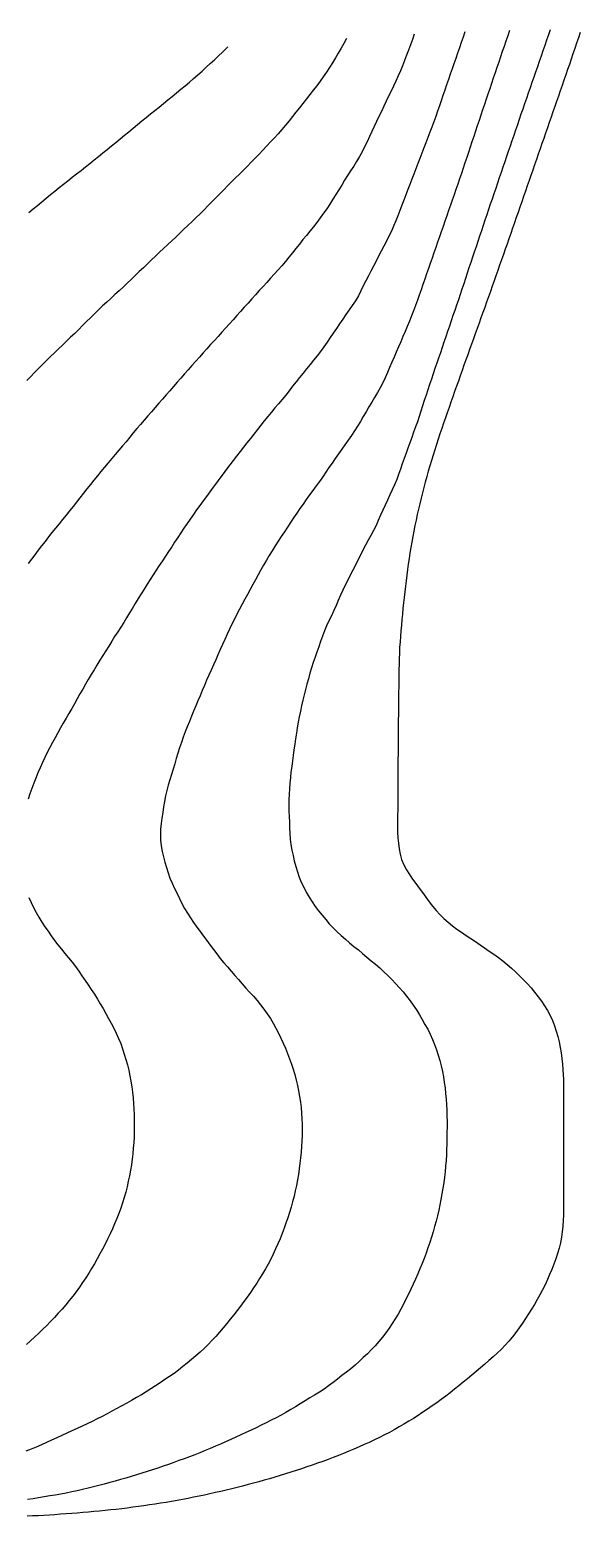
# Model space of a CAD drawing. Extents: x -4 to 218, y 0 to 27.
# Drawn here: x 208.58 to 218.43, y 0.07 to 26.67 of the extents above; entities that cross this region are included whole.
import ezdxf

# ---------------------------------------------------------------- set-up
doc = ezdxf.new("R2010")
doc.units = 0
doc.header["$MEASUREMENT"] = 0
doc.layers.add('Buttocks', color=7, linetype='Continuous')

msp = doc.modelspace()

# ---------------------------------------------------------------- linework, layer by layer
at = {"layer": 'Buttocks', "color": 135}
for points in [[(217.16025, 26.65407), (217.12871, 26.56162), (217.09607, 26.46589), (217.0636, 26.37068), (217.03137, 26.27606), (216.99901, 26.18096), (216.96683, 26.08629), (216.93469, 25.99164), (216.90254, 25.89682), (216.87048, 25.80209), (216.83847, 25.70731), (216.80649, 25.61255), (216.77455, 25.51774), (216.74266, 25.42293), (216.71083, 25.3281), (216.67905, 25.23328), (216.64728, 25.13841), (216.61555, 25.04354), (216.58388, 24.94869), (216.5522, 24.85378), (216.52057, 24.7589), (216.48897, 24.66401), (216.45738, 24.56909), (216.42584, 24.47418), (216.39433, 24.37921), (216.36284, 24.28415), (216.33142, 24.18901), (216.30063, 24.09494), (216.2684, 24.00002), (216.23569, 23.9052), (216.2029, 23.81056), (216.17009, 23.71606), (216.13725, 23.62158), (216.1044, 23.52712), (216.07152, 23.43266), (216.03864, 23.3382), (216.00574, 23.24374), (215.97284, 23.1493), (215.93993, 23.05484), (215.90701, 22.96039), (215.8741, 22.86593), (215.84122, 22.77147), (215.80832, 22.67702), (215.77544, 22.58256), (215.74257, 22.48809), (215.70973, 22.39364), (215.67694, 22.29918), (215.64421, 22.20478), (215.61153, 22.11029), (215.57896, 22.01586), (215.54655, 21.92134), (215.51382, 21.82686), (215.47972, 21.73287), (215.44385, 21.63939), (215.4068, 21.54639), (215.36902, 21.45376), (215.33064, 21.36122), (215.29192, 21.269), (215.25288, 21.17694), (215.21358, 21.08491), (215.17412, 20.99302), (215.13454, 20.90116), (215.09491, 20.80935), (215.05525, 20.71751), (215.01572, 20.62579), (214.97626, 20.53386), (214.93755, 20.44205), (214.89558, 20.35129), (214.84613, 20.26407), (214.79587, 20.17752), (214.74529, 20.09118), (214.69463, 20.005), (214.64389, 19.91879), (214.59325, 19.83264), (214.54268, 19.74633), (214.49214, 19.66008), (214.44128, 19.57417), (214.38916, 19.48895), (214.33388, 19.40557), (214.27533, 19.32429), (214.21667, 19.24313), (214.15863, 19.16162), (214.10094, 19.07989), (214.04346, 18.99796), (213.98624, 18.91596), (213.92935, 18.83392), (213.87283, 18.75159), (213.81731, 18.66862), (213.75945, 18.58675), (213.69998, 18.50616), (213.64063, 18.42572), (213.58162, 18.34493), (213.52313, 18.26359), (213.46561, 18.1819), (213.40886, 18.09946), (213.35286, 18.01662), (213.29745, 17.93352), (213.24237, 17.85011), (213.18733, 17.76656), (213.13142, 17.68414), (213.07567, 17.60069), (213.02138, 17.51649), (212.96776, 17.4319), (212.91475, 17.34708), (212.86232, 17.26194), (212.81053, 17.17636), (212.75957, 17.09032), (212.70972, 17.00373), (212.66089, 16.91638), (212.6131, 16.82857), (212.56599, 16.74044), (212.51894, 16.65228), (212.47063, 16.56505), (212.42159, 16.47754), (212.37421, 16.38945), (212.3279, 16.30057), (212.2825, 16.21141), (212.23782, 16.12193), (212.19383, 16.03215), (212.15047, 15.94193), (212.10785, 15.85142), (212.06604, 15.76065), (212.02492, 15.66947), (211.98438, 15.57797), (211.94432, 15.48638), (211.90454, 15.39463), (211.86491, 15.30296), (211.82478, 15.21157), (211.78177, 15.12136), (211.74088, 15.02977), (211.7012, 14.93803), (211.66187, 14.84589), (211.62291, 14.75376), (211.58418, 14.66145), (211.54572, 14.56914), (211.50749, 14.47673), (211.46954, 14.38419), (211.43202, 14.29156), (211.3951, 14.19872), (211.3589, 14.10537), (211.32388, 14.01178), (211.29016, 13.91765), (211.25797, 13.82294), (211.2274, 13.72768), (211.1983, 13.63199), (211.17017, 13.5361), (211.14243, 13.43997), (211.1145, 13.34412), (211.08456, 13.2488), (211.05264, 13.15411), (211.02785, 13.05687), (211.00717, 12.95892), (210.98845, 12.86079), (210.97108, 12.76214), (210.955, 12.66359), (210.94017, 12.56452), (210.92708, 12.4655), (210.91724, 12.36593), (210.91324, 12.26609), (210.91692, 12.16612), (210.92847, 12.06682), (210.94664, 11.96848), (210.96964, 11.87098), (210.99557, 11.77438), (211.02361, 11.67844), (211.05334, 11.58305), (211.08481, 11.48857), (211.12637, 11.39732), (211.16873, 11.30647), (211.21156, 11.21607), (211.25511, 11.12616), (211.2999, 11.03677), (211.34668, 10.94835), (211.39633, 10.86157), (211.44945, 10.7768), (211.50577, 10.69422), (211.56421, 10.61313), (211.62367, 10.53252), (211.68338, 10.4523), (211.74323, 10.37225), (211.80275, 10.29238), (211.86227, 10.21185), (211.92378, 10.13278), (211.98593, 10.05443), (212.04898, 9.97651), (212.11285, 9.89964), (212.17802, 9.82375), (212.24397, 9.74891), (212.31046, 9.6742), (212.37636, 9.59898), (212.44199, 9.52347), (212.50928, 9.44969), (212.57719, 9.37623), (212.64232, 9.29992), (212.70525, 9.22237), (212.76663, 9.14328), (212.82579, 9.06282), (212.88193, 8.97985), (212.93372, 8.89448), (212.98172, 8.80647), (213.0266, 8.71704), (213.06975, 8.62681), (213.11191, 8.53629), (213.15427, 8.44631), (213.19081, 8.35273), (213.22501, 8.25855), (213.25795, 8.16406), (213.28932, 8.06914), (213.31828, 7.97343), (213.34404, 7.87707), (213.36649, 7.77948), (213.38618, 7.68141), (213.40376, 7.58291), (213.41901, 7.48406), (213.43155, 7.38491), (213.44096, 7.28545), (213.44734, 7.18547), (213.45079, 7.08558), (213.45158, 6.98558), (213.44983, 6.88565), (213.44559, 6.7858), (213.43903, 6.68583), (213.43076, 6.58625), (213.42137, 6.4868), (213.41081, 6.38717), (213.39861, 6.28799), (213.38428, 6.1891), (213.36768, 6.09027), (213.34885, 5.99206), (213.32779, 5.89432), (213.30455, 5.79703), (213.27933, 5.70039), (213.25235, 5.6039), (213.22395, 5.50803), (213.1937, 5.41284), (213.16093, 5.31838), (213.12759, 5.2241), (213.09227, 5.13029), (213.05467, 5.03774), (213.0154, 4.94569), (212.97453, 4.85441), (212.93187, 4.76404), (212.88727, 4.6746), (212.84065, 4.58584), (212.79233, 4.49849), (212.74194, 4.41195), (212.68987, 4.32659), (212.63641, 4.24202), (212.58188, 4.15824), (212.52597, 4.07559), (212.46777, 3.99418), (212.4093, 3.91293), (212.34985, 3.8323), (212.28911, 3.75285), (212.22725, 3.6743), (212.16461, 3.59645), (212.1012, 3.51888), (212.03725, 3.44196), (211.97253, 3.36598), (211.90617, 3.29132), (211.83681, 3.21915), (211.76698, 3.14765), (211.69633, 3.07655), (211.62334, 3.00795), (211.54829, 2.94176), (211.47208, 2.87706), (211.39493, 2.81331), (211.31721, 2.75057), (211.23866, 2.68881), (211.15854, 2.62947), (211.07539, 2.57337), (210.99222, 2.51757), (210.90909, 2.46205), (210.82555, 2.40674), (210.74196, 2.35216), (210.65758, 2.29821), (210.57268, 2.24589), (210.48639, 2.19535), (210.39891, 2.14654), (210.31111, 2.09869), (210.22325, 2.05078), (210.13556, 2.00286), (210.04762, 1.95499), (209.95958, 1.90746), (209.87131, 1.86045), (209.78271, 1.8143), (209.69334, 1.76932), (209.60327, 1.72573), (209.5127, 1.68327), (209.42191, 1.64136), (209.33109, 1.59946), (209.24036, 1.55746), (209.14943, 1.51539), (209.05855, 1.47355), (208.96774, 1.43206), (208.87645, 1.39085), (208.78505, 1.35035), (208.69322, 1.3108), (208.60078, 1.27268), (208.50784, 1.23612)], [(218.42673, 26.61584), (218.39478, 26.52324), (218.36186, 26.42781), (218.32903, 26.33266), (218.29637, 26.23802), (218.26372, 26.14342), (218.23103, 26.04866), (218.19838, 25.95402), (218.1657, 25.85936), (218.13304, 25.76476), (218.10036, 25.67007), (218.0677, 25.57549), (218.03505, 25.48096), (218.00237, 25.3863), (217.9697, 25.29175), (217.937, 25.1971), (217.90433, 25.10255), (217.87163, 25.00795), (217.83893, 24.91339), (217.80621, 24.81881), (217.7735, 24.72424), (217.74077, 24.62968), (217.70802, 24.53508), (217.67529, 24.44054), (217.64252, 24.34595), (217.60976, 24.25143), (217.577, 24.15689), (217.54419, 24.06234), (217.51137, 23.96777), (217.47856, 23.87326), (217.44572, 23.77873), (217.41287, 23.68421), (217.38, 23.5897), (217.34712, 23.49518), (217.31421, 23.40067), (217.2813, 23.30617), (217.24837, 23.21167), (217.21542, 23.11719), (217.18245, 23.0227), (217.14946, 22.92822), (217.11644, 22.83375), (217.0834, 22.73928), (217.05032, 22.64482), (217.01724, 22.55038), (216.9841, 22.45595), (216.95091, 22.36152), (216.91772, 22.2672), (216.88446, 22.17283), (216.85112, 22.07847), (216.81773, 21.98413), (216.78429, 21.88981), (216.75078, 21.79554), (216.71719, 21.70126), (216.68356, 21.60701), (216.64989, 21.51277), (216.61618, 21.41856), (216.58243, 21.32434), (216.54866, 21.23016), (216.51482, 21.13586), (216.481, 21.04172), (216.44722, 20.94758), (216.41347, 20.85358), (216.37965, 20.75937), (216.34586, 20.66512), (216.31212, 20.57094), (216.27844, 20.47675), (216.24483, 20.38257), (216.21121, 20.28819), (216.17775, 20.19391), (216.14438, 20.09959), (216.11116, 20.00524), (216.07809, 19.91085), (216.04521, 19.8164), (216.01248, 19.72166), (215.98004, 19.62703), (215.94789, 19.5323), (215.91611, 19.43747), (215.8847, 19.34252), (215.8537, 19.24721), (215.82327, 19.1519), (215.79341, 19.05643), (215.76418, 18.96077), (215.73553, 18.86494), (215.70752, 18.76892), (215.68018, 18.67273), (215.65343, 18.5761), (215.62747, 18.47949), (215.60225, 18.38269), (215.57782, 18.28569), (215.5542, 18.1885), (215.5314, 18.09111), (215.5094, 17.99329), (215.48831, 17.8955), (215.46809, 17.79755), (215.44873, 17.69938), (215.43024, 17.60104), (215.4126, 17.50261), (215.39577, 17.40397), (215.37973, 17.30516), (215.36443, 17.20631), (215.34981, 17.10738), (215.33583, 17.0083), (215.32243, 16.90889), (215.30965, 16.80973), (215.29739, 16.71044), (215.28568, 16.61109), (215.27446, 16.51174), (215.26372, 16.41232), (215.25345, 16.31261), (215.2437, 16.21305), (215.23439, 16.1136), (215.22543, 16.01385), (215.21677, 15.91411), (215.20856, 15.81465), (215.20111, 15.71479), (215.19481, 15.61485), (215.18985, 15.51501), (215.18622, 15.41499), (215.18361, 15.31489), (215.18167, 15.21467), (215.18005, 15.11468), (215.17857, 15.01471), (215.17722, 14.91449), (215.17596, 14.81443), (215.1748, 14.71451), (215.17371, 14.61436), (215.17265, 14.51428), (215.17163, 14.41418), (215.17062, 14.31406), (215.16966, 14.214), (215.16872, 14.11389), (215.16777, 14.0138), (215.16684, 13.91397), (215.16595, 13.81364), (215.16536, 13.71361), (215.16478, 13.61354), (215.1642, 13.51346), (215.16362, 13.4134), (215.16302, 13.31337), (215.16245, 13.21329), (215.16185, 13.1132), (215.16127, 13.01318), (215.16068, 12.91312), (215.16011, 12.81303), (215.15952, 12.71299), (215.15894, 12.61296), (215.15834, 12.51286), (215.15776, 12.4128), (215.15732, 12.3375), (215.15842, 12.31298), (215.16351, 12.21317), (215.17119, 12.11335), (215.18361, 12.01395), (215.20273, 11.91585), (215.23064, 11.81983), (215.26956, 11.72775), (215.31743, 11.63986), (215.37077, 11.55524), (215.42764, 11.47284), (215.48654, 11.39191), (215.54599, 11.31134), (215.60417, 11.23019), (215.66209, 11.14845), (215.72156, 11.0679), (215.78357, 10.98925), (215.84833, 10.9132), (215.91635, 10.83966), (215.98746, 10.76915), (216.0616, 10.70221), (216.13924, 10.63889), (216.2195, 10.57898), (216.30116, 10.52146), (216.38387, 10.46497), (216.46693, 10.40909), (216.55014, 10.35346), (216.6331, 10.29786), (216.71597, 10.24169), (216.79834, 10.18484), (216.88005, 10.12697), (216.96078, 10.06782), (217.04027, 10.007), (217.11816, 9.94419), (217.19427, 9.87918), (217.26851, 9.8121), (217.34091, 9.74302), (217.41141, 9.67207), (217.47997, 9.59915), (217.54631, 9.52425), (217.61024, 9.44731), (217.67157, 9.36828), (217.73006, 9.28714), (217.78551, 9.20384), (217.83745, 9.11839), (217.88536, 9.03032), (217.92821, 8.93994), (217.96562, 8.8472), (217.99786, 8.7525), (218.02534, 8.65631), (218.04845, 8.55896), (218.06757, 8.46081), (218.08318, 8.362), (218.09581, 8.26272), (218.10609, 8.16322), (218.11469, 8.06329), (218.12218, 7.9635), (218.12697, 7.896), (218.12697, 7.86366), (218.12697, 7.76364), (218.12697, 7.6636), (218.12697, 7.56357), (218.12697, 7.4635), (218.12697, 7.36347), (218.12697, 7.26323), (218.12697, 7.16319), (218.12697, 7.06321), (218.12697, 6.96323), (218.12697, 6.86306), (218.12697, 6.76311), (218.12697, 6.66295), (218.12697, 6.56302), (218.12697, 6.46287), (218.12697, 6.36302), (218.12697, 6.2629), (218.12697, 6.16286), (218.12697, 6.0628), (218.12697, 5.96275), (218.12697, 5.86262), (218.12697, 5.79764), (218.12749, 5.76239), (218.12865, 5.66228), (218.1288, 5.56236), (218.12721, 5.46227), (218.12314, 5.36225), (218.11597, 5.26244), (218.10527, 5.16291), (218.09047, 5.06415), (218.07089, 4.96596), (218.04657, 4.86886), (218.01848, 4.77278), (217.98737, 4.67765), (217.9536, 4.58344), (217.91737, 4.49017), (217.87897, 4.39781), (217.83855, 4.30635), (217.79613, 4.21554), (217.75203, 4.12583), (217.70607, 4.03708), (217.65799, 3.94921), (217.60805, 3.86267), (217.55606, 3.77701), (217.50244, 3.69266), (217.44743, 3.6089), (217.39172, 3.52587), (217.33463, 3.44378), (217.2756, 3.36279), (217.21449, 3.28362), (217.1508, 3.20653), (217.08423, 3.13195), (217.01424, 3.06023), (216.94165, 2.99127), (216.86743, 2.92409), (216.79214, 2.85808), (216.71622, 2.79288), (216.63994, 2.72809), (216.5636, 2.6634), (216.48726, 2.59878), (216.41057, 2.53431), (216.33362, 2.47045), (216.25594, 2.40718), (216.17781, 2.3449), (216.09885, 2.28332), (216.0192, 2.22262), (215.93906, 2.16296), (215.85805, 2.10408), (215.77637, 2.04616), (215.69406, 1.98924), (215.61121, 1.93341), (215.52747, 1.87845), (215.44312, 1.82459), (215.35806, 1.77181), (215.27231, 1.7202), (215.18579, 1.66979), (215.0986, 1.62069), (215.01079, 1.57301), (214.92207, 1.52665), (214.83267, 1.48163), (214.74266, 1.43788), (214.65207, 1.39529), (214.56099, 1.35379), (214.46948, 1.3133), (214.37753, 1.27372), (214.28525, 1.23502), (214.19281, 1.19724), (214.09981, 1.1602), (214.00648, 1.12396), (213.91295, 1.08853), (213.81903, 1.05383), (213.72488, 1.01989), (213.63046, 0.98667), (213.53578, 0.95416), (213.44095, 0.92235), (213.34586, 0.89121), (213.25053, 0.86071), (213.155, 0.83085), (213.0593, 0.80162), (212.96338, 0.77298), (212.86736, 0.74496), (212.7711, 0.7175), (212.67473, 0.69061), (212.57817, 0.66428), (212.48148, 0.63849), (212.38469, 0.61325), (212.2877, 0.58855), (212.19058, 0.5644), (212.09335, 0.54084), (211.99594, 0.51786), (211.89838, 0.49548), (211.80074, 0.47372), (211.70294, 0.45257), (211.60498, 0.43204), (211.5069, 0.41213), (211.40874, 0.39285), (211.31058, 0.37421), (211.21217, 0.35616), (211.11362, 0.33872), (211.01501, 0.32189), (210.91623, 0.30565), (210.81737, 0.29001), (210.71841, 0.27496), (210.61942, 0.26049), (210.52029, 0.24659), (210.42111, 0.23325), (210.32182, 0.22046), (210.22253, 0.20822), (210.12311, 0.19652), (210.02368, 0.18536), (209.92416, 0.17473), (209.8246, 0.16462), (209.72498, 0.15503), (209.62532, 0.14595), (209.5256, 0.13736), (209.42587, 0.12924), (209.3261, 0.12156), (209.22626, 0.11428), (209.12663, 0.1074), (209.02676, 0.10086), (208.92685, 0.09465), (208.82697, 0.08874), (208.72701, 0.08312), (208.62712, 0.07777), (208.52713, 0.07268)], [(217.88792, 26.66793), (217.85628, 26.57556), (217.82346, 26.47994), (217.7908, 26.38507), (217.75798, 26.29004), (217.72525, 26.19538), (217.69247, 26.10072), (217.65974, 26.00615), (217.62697, 25.91151), (217.59422, 25.81695), (217.56151, 25.72237), (217.52879, 25.62775), (217.49611, 25.53316), (217.46344, 25.43856), (217.43083, 25.34395), (217.39825, 25.24932), (217.36572, 25.15473), (217.33319, 25.06008), (217.3007, 24.96542), (217.26826, 24.87075), (217.23584, 24.77612), (217.20343, 24.68141), (217.17107, 24.58673), (217.13873, 24.49205), (217.10641, 24.39734), (217.07411, 24.30264), (217.04185, 24.20791), (217.0096, 24.11319), (216.97739, 24.01846), (216.94519, 23.92373), (216.91304, 23.82899), (216.88091, 23.73421), (216.84882, 23.63945), (216.81676, 23.54465), (216.78474, 23.44982), (216.75276, 23.35501), (216.72084, 23.26017), (216.68896, 23.16534), (216.65712, 23.07048), (216.62531, 22.9756), (216.59354, 22.88072), (216.5618, 22.78582), (216.53011, 22.69091), (216.49841, 22.59599), (216.46675, 22.50109), (216.4351, 22.40615), (216.40347, 22.31117), (216.37192, 22.2163), (216.34036, 22.12144), (216.30885, 22.02654), (216.27742, 21.93175), (216.24576, 21.83689), (216.21362, 21.74196), (216.18135, 21.64719), (216.14902, 21.55241), (216.11668, 21.45774), (216.0843, 21.36297), (216.05196, 21.26825), (216.01962, 21.17355), (215.98734, 21.07888), (215.95508, 20.98419), (215.92288, 20.88949), (215.89073, 20.79476), (215.85864, 20.7), (215.82661, 20.60518), (215.79465, 20.51034), (215.76274, 20.41547), (215.73091, 20.32058), (215.69916, 20.22569), (215.6675, 20.13081), (215.636, 20.03597), (215.60466, 19.94097), (215.57364, 19.84588), (215.54346, 19.75082), (215.51263, 19.65543), (215.47934, 19.56094), (215.44522, 19.46689), (215.41083, 19.37286), (215.37653, 19.27893), (215.34235, 19.18474), (215.30841, 19.09059), (215.27475, 18.99642), (215.24136, 18.90207), (215.20853, 18.80774), (215.17656, 18.713), (215.14317, 18.61877), (215.10426, 18.52642), (215.0629, 18.4352), (215.02092, 18.34437), (214.9789, 18.25343), (214.93707, 18.16253), (214.89542, 18.07153), (214.85396, 17.98059), (214.81274, 17.88953), (214.77191, 17.79848), (214.7243, 17.71027), (214.67647, 17.62206), (214.62898, 17.53392), (214.58208, 17.44566), (214.53598, 17.35682), (214.49161, 17.26737), (214.44887, 17.177), (214.40582, 17.08657), (214.35965, 16.99795), (214.3119, 16.91003), (214.26514, 16.82146), (214.22067, 16.73174), (214.17844, 16.64083), (214.13763, 16.54958), (214.09746, 16.45797), (214.0573, 16.36626), (214.01642, 16.27506), (213.97333, 16.18497), (213.92929, 16.09505), (213.88834, 16.00367), (213.85045, 15.91083), (213.81445, 15.81765), (213.77956, 15.72364), (213.74574, 15.62955), (213.71278, 15.53503), (213.68069, 15.44025), (213.64955, 15.34519), (213.61946, 15.24986), (213.59039, 15.15399), (213.5625, 15.05794), (213.53571, 14.96158), (213.51001, 14.8649), (213.48534, 14.76793), (213.46165, 14.67069), (213.43913, 14.57315), (213.41788, 14.47534), (213.39804, 14.37737), (213.37949, 14.27895), (213.36227, 14.18032), (213.34631, 14.08159), (213.33138, 13.98263), (213.31718, 13.88357), (213.30351, 13.78452), (213.29019, 13.68535), (213.27704, 13.58648), (213.26311, 13.48774), (213.24985, 13.38815), (213.24048, 13.28835), (213.23224, 13.18859), (213.22498, 13.08879), (213.21877, 12.98885), (213.21396, 12.88893), (213.21129, 12.78896), (213.21223, 12.68915), (213.21736, 12.58939), (213.22395, 12.48956), (213.2267, 12.38936), (213.22952, 12.28935), (213.23723, 12.1895), (213.25035, 12.09027), (213.2673, 11.9917), (213.28734, 11.89359), (213.31009, 11.79636), (213.33575, 11.6995), (213.36472, 11.60379), (213.39775, 11.50941), (213.43533, 11.41672), (213.47751, 11.32594), (213.5239, 11.2372), (213.57373, 11.15044), (213.62675, 11.06567), (213.68312, 10.98297), (213.7433, 10.90314), (213.80713, 10.82614), (213.87151, 10.74975), (213.93451, 10.67206), (214.00267, 10.59841), (214.07466, 10.52894), (214.1485, 10.46153), (214.22374, 10.3954), (214.29997, 10.33082), (214.37759, 10.26788), (214.45551, 10.20515), (214.53278, 10.14143), (214.6097, 10.07718), (214.68626, 10.01264), (214.76233, 9.94776), (214.83774, 9.88223), (214.91206, 9.81514), (214.98302, 9.7449), (215.05284, 9.6732), (215.12282, 9.60151), (215.19113, 9.52816), (215.25676, 9.45263), (215.3197, 9.37497), (215.38049, 9.29548), (215.4391, 9.2145), (215.49519, 9.13176), (215.54761, 9.04648), (215.5968, 8.95943), (215.64732, 8.87296), (215.69649, 8.78571), (215.74103, 8.6962), (215.78157, 8.60472), (215.81908, 8.51181), (215.85361, 8.41793), (215.88501, 8.32302), (215.91302, 8.22708), (215.93761, 8.13014), (215.959, 8.03215), (215.9774, 7.9338), (215.9931, 7.83497), (216.00624, 7.73579), (216.01701, 7.63636), (216.02562, 7.53671), (216.03227, 7.43691), (216.03717, 7.33703), (216.04045, 7.23706), (216.04221, 7.13682), (216.0426, 7.03684), (216.04198, 6.93686), (216.04066, 6.83672), (216.03874, 6.7368), (216.03578, 6.63669), (216.03146, 6.53684), (216.02554, 6.43706), (216.01788, 6.33715), (216.00835, 6.23761), (215.99686, 6.13824), (215.98363, 6.03903), (215.96883, 5.94004), (215.95244, 5.84129), (215.93448, 5.74285), (215.91495, 5.64467), (215.89397, 5.54705), (215.87131, 5.44952), (215.84702, 5.35238), (215.8212, 5.25573), (215.79391, 5.15953), (215.76489, 5.06371), (215.73393, 4.96853), (215.70131, 4.87389), (215.66766, 4.77956), (215.63335, 4.68591), (215.59619, 4.5928), (215.55775, 4.5003), (215.51839, 4.40831), (215.47783, 4.31686), (215.43634, 4.22585), (215.39429, 4.13502), (215.35176, 4.04466), (215.30797, 3.95455), (215.26265, 3.86519), (215.2159, 3.77696), (215.16733, 3.68942), (215.11638, 3.60347), (215.06218, 3.51931), (215.00615, 3.43638), (214.94736, 3.35524), (214.88594, 3.27646), (214.82187, 3.19937), (214.75555, 3.12439), (214.687, 3.05158), (214.61652, 2.98052), (214.5448, 2.91069), (214.47252, 2.84173), (214.39926, 2.77376), (214.32079, 2.71132), (214.24162, 2.64997), (214.16223, 2.58893), (214.08276, 2.52809), (214.00325, 2.46738), (213.92387, 2.40688), (213.84419, 2.34689), (213.759, 2.29376), (213.67351, 2.24129), (213.58815, 2.18904), (213.50275, 2.13684), (213.41731, 2.08471), (213.33191, 2.03271), (213.24641, 1.98082), (213.16092, 1.9293), (213.07365, 1.8812), (212.98389, 1.83586), (212.8945, 1.79082), (212.80492, 1.74599), (212.71527, 1.70153), (212.62547, 1.65746), (212.53535, 1.61383), (212.44501, 1.5708), (212.35439, 1.52846), (212.26344, 1.48673), (212.17224, 1.44561), (212.08095, 1.4051), (211.98918, 1.36503), (211.89731, 1.3255), (211.80534, 1.28649), (211.71306, 1.24791), (211.62038, 1.21026), (211.52705, 1.17371), (211.43365, 1.13815), (211.33974, 1.10307), (211.24585, 1.06855), (211.15173, 1.0344), (211.05763, 1.00069), (210.9632, 0.96735), (210.86852, 0.93461), (210.77383, 0.90267), (210.67865, 0.87144), (210.58336, 0.84108), (210.4877, 0.81153), (210.39186, 0.7828), (210.29572, 0.75483), (210.19951, 0.72759), (210.10301, 0.70088), (210.00647, 0.67464), (209.90979, 0.64881), (209.81306, 0.62336), (209.7162, 0.59827), (209.61928, 0.57357), (209.52245, 0.54941), (209.42537, 0.52624), (209.32693, 0.50718), (209.22839, 0.48887), (209.12985, 0.47082), (209.03146, 0.45316), (208.93269, 0.43586), (208.83408, 0.41904), (208.73535, 0.4027), (208.63655, 0.38689), (208.53766, 0.37166)], [(216.36234, 26.62734), (216.32988, 26.5338), (216.297, 26.43907), (216.26418, 26.34451), (216.23132, 26.24978), (216.19853, 26.15521), (216.16573, 26.06056), (216.13301, 25.96606), (216.10031, 25.87154), (216.06763, 25.77698), (216.035, 25.68238), (216.00246, 25.58785), (215.96994, 25.49308), (215.93758, 25.39821), (215.90585, 25.30421), (215.87392, 25.2095), (215.84067, 25.11501), (215.80615, 25.02107), (215.77095, 24.92729), (215.73549, 24.83373), (215.69981, 24.74026), (215.66402, 24.64678), (215.62814, 24.5534), (215.59222, 24.46007), (215.55629, 24.36672), (215.52032, 24.27337), (215.48439, 24.18005), (215.44846, 24.0867), (215.41252, 23.99335), (215.37662, 23.90001), (215.34071, 23.80665), (215.30476, 23.71331), (215.2688, 23.61998), (215.23279, 23.52667), (215.1967, 23.43338), (215.16049, 23.34013), (215.12413, 23.24704), (215.08743, 23.15413), (215.04959, 23.06202), (215.00378, 22.97282), (214.95705, 22.88407), (214.91074, 22.79541), (214.86456, 22.70665), (214.81851, 22.61787), (214.77255, 22.52904), (214.72665, 22.44016), (214.68088, 22.35125), (214.63519, 22.26228), (214.58961, 22.17321), (214.5442, 22.084), (214.49916, 21.9946), (214.45554, 21.90547), (214.40285, 21.82033), (214.34686, 21.73715), (214.29051, 21.65433), (214.23409, 21.57174), (214.17758, 21.48922), (214.12103, 21.40672), (214.06448, 21.32421), (214.00804, 21.24172), (213.95171, 21.1591), (213.89587, 21.07635), (213.84016, 20.99372), (213.77986, 20.9135), (213.71777, 20.83502), (213.65512, 20.75687), (213.59239, 20.67901), (213.52951, 20.60115), (213.46671, 20.52334), (213.40408, 20.44552), (213.34175, 20.36747), (213.27998, 20.28895), (213.21854, 20.21015), (213.1562, 20.13169), (213.09253, 20.05445), (213.02823, 19.97777), (212.9639, 19.90121), (212.89986, 19.82445), (212.83615, 19.74713), (212.77325, 19.66954), (212.71077, 19.59141), (212.64856, 19.51292), (212.58676, 19.43446), (212.5251, 19.35594), (212.46317, 19.27753), (212.40068, 19.19956), (212.33868, 19.12075), (212.27727, 19.0416), (212.21616, 18.96231), (212.15536, 18.88297), (212.09473, 18.80337), (212.03442, 18.72365), (211.9745, 18.6436), (211.91542, 18.5631), (211.85757, 18.48156), (211.79968, 18.40011), (211.74001, 18.31972), (211.68002, 18.23945), (211.62056, 18.15893), (211.56186, 18.07792), (211.504, 17.9963), (211.44695, 17.91419), (211.39041, 17.83163), (211.33437, 17.74879), (211.27875, 17.66572), (211.22353, 17.58236), (211.16891, 17.49889), (211.11543, 17.41474), (211.06119, 17.3306), (211.005, 17.24758), (210.94894, 17.16459), (210.89319, 17.08138), (210.83792, 16.99798), (210.78311, 16.91429), (210.72884, 16.83027), (210.67514, 16.7459), (210.62193, 16.66122), (210.56914, 16.57627), (210.51666, 16.49109), (210.46446, 16.40572), (210.41264, 16.32032), (210.3611, 16.2348), (210.30997, 16.14924), (210.25708, 16.06408), (210.20296, 15.97969), (210.14906, 15.89535), (210.09537, 15.81097), (210.04185, 15.72648), (209.98853, 15.64186), (209.93542, 15.55709), (209.88261, 15.47217), (209.83011, 15.38704), (209.77798, 15.30169), (209.72621, 15.21608), (209.6748, 15.13029), (209.62379, 15.04431), (209.57312, 14.95809), (209.52287, 14.87167), (209.47324, 14.78519), (209.42419, 14.6981), (209.37686, 14.61013), (209.32718, 14.5231), (209.27669, 14.43646), (209.22638, 14.35009), (209.17618, 14.26341), (209.12642, 14.17666), (209.07712, 14.08963), (209.02846, 14.00225), (208.98068, 13.91441), (208.93404, 13.82602), (208.88866, 13.73699), (208.84457, 13.64708), (208.80211, 13.55655), (208.76122, 13.46534), (208.72189, 13.37339), (208.68408, 13.2808), (208.64767, 13.18765), (208.61282, 13.09392), (208.57964, 12.99958), (208.54834, 12.90463)], [(214.24252, 26.51075), (214.19463, 26.42426), (214.14569, 26.33671), (214.09604, 26.24949), (214.0455, 26.16299), (213.99371, 26.07731), (213.94046, 25.99253), (213.88559, 25.90887), (213.82887, 25.82632), (213.77042, 25.74509), (213.71051, 25.66492), (213.64951, 25.5856), (213.58769, 25.50696), (213.52525, 25.42871), (213.46259, 25.35089), (213.39987, 25.27296), (213.33784, 25.1945), (213.27733, 25.11496), (213.21635, 25.03564), (213.15283, 24.95831), (213.08699, 24.88263), (213.02014, 24.80811), (212.95264, 24.73425), (212.88464, 24.66086), (212.81624, 24.5878), (212.74751, 24.51507), (212.67851, 24.44265), (212.60922, 24.3705), (212.53967, 24.2987), (212.4697, 24.2272), (212.39934, 24.15622), (212.32841, 24.08558), (212.25735, 24.01531), (212.18643, 23.9447), (212.11623, 23.87334), (212.04654, 23.80163), (211.97675, 23.72991), (211.90665, 23.65846), (211.83604, 23.58726), (211.7652, 23.51661), (211.69402, 23.44629), (211.6226, 23.37621), (211.55099, 23.30634), (211.47919, 23.23663), (211.40726, 23.1671), (211.33517, 23.09773), (211.26292, 23.02854), (211.19049, 22.9596), (211.1179, 22.89117), (211.04453, 22.82354), (210.9704, 22.75602), (210.89757, 22.68718), (210.82526, 22.61792), (210.75307, 22.5485), (210.681, 22.4791), (210.60886, 22.40968), (210.5367, 22.34037), (210.46445, 22.27119), (210.39201, 22.20214), (210.31937, 22.13336), (210.24649, 22.06496), (210.17316, 21.99688), (210.09955, 21.92909), (210.02597, 21.86155), (209.9523, 21.79368), (209.87918, 21.72547), (209.80669, 21.65645), (209.73502, 21.58659), (209.66386, 21.51619), (209.59314, 21.44564), (209.52231, 21.37492), (209.45132, 21.30441), (209.37994, 21.23431), (209.30798, 21.16482), (209.23555, 21.0958), (209.16289, 21.027), (209.09023, 20.95816), (209.01781, 20.88905), (208.9458, 20.8195), (208.87447, 20.74949), (208.80365, 20.67871), (208.7334, 20.6074), (208.66359, 20.53571), (208.59407, 20.46375), (208.52477, 20.39163)], [(215.4566, 26.58639), (215.42329, 26.49359), (215.38921, 26.39926), (215.35471, 26.30508), (215.31958, 26.21115), (215.28362, 26.11766), (215.24657, 26.02478), (215.20801, 25.93225), (215.16786, 25.84062), (215.1263, 25.74965), (215.08366, 25.65911), (215.04042, 25.56885), (214.99698, 25.47882), (214.95352, 25.38856), (214.91042, 25.29821), (214.86771, 25.20778), (214.82523, 25.11717), (214.78285, 25.02655), (214.74042, 24.93598), (214.6978, 24.84547), (214.65486, 24.75507), (214.61145, 24.66496), (214.56738, 24.57524), (214.52219, 24.486), (214.47528, 24.39776), (214.42549, 24.311), (214.37257, 24.22619), (214.31779, 24.14249), (214.26334, 24.05851), (214.21011, 23.97373), (214.15752, 23.88863), (214.10498, 23.80337), (214.05228, 23.71841), (213.99905, 23.63365), (213.94508, 23.54941), (213.89011, 23.46586), (213.83374, 23.38326), (213.77545, 23.30188), (213.71527, 23.22206), (213.6534, 23.14362), (213.59012, 23.06606), (213.52617, 22.98913), (213.46252, 22.91222), (213.40009, 22.83404), (213.33873, 22.75506), (213.27689, 22.67617), (213.21394, 22.59833), (213.14964, 22.52158), (213.08427, 22.44586), (213.01816, 22.37076), (212.95157, 22.29611), (212.88464, 22.22177), (212.81743, 22.14766), (212.75006, 22.07375), (212.68251, 22.00001), (212.61504, 21.9265), (212.54753, 21.85281), (212.48119, 21.77786), (212.41454, 21.70286), (212.34785, 21.62824), (212.28111, 21.55372), (212.21431, 21.47926), (212.14748, 21.40483), (212.08057, 21.33044), (212.01363, 21.2561), (211.94658, 21.18176), (211.87943, 21.10751), (211.81245, 21.03395), (211.7446, 20.96042), (211.67784, 20.8855), (211.61142, 20.81062), (211.54512, 20.7357), (211.47887, 20.66076), (211.41266, 20.58578), (211.34647, 20.51076), (211.28032, 20.43571), (211.2142, 20.36059), (211.14806, 20.28533), (211.08299, 20.21036), (211.01668, 20.13489), (210.95055, 20.05975), (210.88446, 19.98458), (210.8185, 19.90937), (210.75262, 19.83406), (210.68692, 19.75863), (210.62143, 19.68303), (210.55627, 19.60721), (210.49162, 19.53089), (210.42809, 19.45402), (210.36555, 19.37613), (210.30293, 19.29804), (210.23846, 19.22147), (210.1729, 19.14572), (210.1073, 19.0701), (210.04205, 18.99421), (209.97736, 18.91791), (209.91316, 18.84102), (209.84953, 18.76387), (209.78622, 18.68638), (209.72325, 18.60867), (209.6606, 18.53073), (209.59821, 18.45252), (209.5363, 18.37422), (209.47495, 18.29546), (209.41457, 18.21573), (209.35329, 18.13665), (209.29008, 18.05872), (209.22665, 17.98138), (209.16318, 17.90402), (209.09978, 17.82648), (209.03673, 17.74884), (208.974, 17.67087), (208.91179, 17.59264), (208.84995, 17.51398), (208.7885, 17.43502), (208.72746, 17.3558), (208.66679, 17.27634), (208.6064, 17.1965), (208.54648, 17.11655)], [(208.56165, 23.39682), (208.63829, 23.46117), (208.71489, 23.52551), (208.79156, 23.58974), (208.86845, 23.6538), (208.94556, 23.71738), (209.02332, 23.78049), (209.10158, 23.84297), (209.17993, 23.9048), (209.2585, 23.96653), (209.33694, 24.02821), (209.41541, 24.09014), (209.49402, 24.15239), (209.5722, 24.21449), (209.65057, 24.27687), (209.72868, 24.3392), (209.80684, 24.4017), (209.8848, 24.46418), (209.96269, 24.52677), (210.0405, 24.5895), (210.11836, 24.65247), (210.19604, 24.71561), (210.27335, 24.77888), (210.35059, 24.84282), (210.42732, 24.90713), (210.50386, 24.97144), (210.58099, 25.03512), (210.65872, 25.09785), (210.73688, 25.1603), (210.81511, 25.22272), (210.89304, 25.2851), (210.97096, 25.34788), (211.04866, 25.41102), (211.12569, 25.47429), (211.2027, 25.53823), (211.27933, 25.60249), (211.35567, 25.66712), (211.43156, 25.73192), (211.50749, 25.79735), (211.58295, 25.86299), (211.65822, 25.92915), (211.73279, 25.99548), (211.80705, 26.06251), (211.88074, 26.13026), (211.95372, 26.19878), (212.02597, 26.26797), (212.09772, 26.33761), (212.12029, 26.35963)], [(208.55807, 11.14568), (208.59915, 11.05447), (208.64333, 10.96476), (208.69037, 10.87651), (208.74001, 10.7897), (208.79204, 10.70432), (208.84628, 10.62029), (208.90251, 10.53761), (208.96054, 10.45616), (209.02014, 10.3758), (209.08102, 10.29641), (209.14293, 10.21781), (209.20552, 10.13986), (209.26865, 10.06225), (209.33192, 9.98493), (209.39444, 9.90718), (209.45279, 9.82576), (209.5098, 9.74334), (209.5661, 9.66083), (209.62212, 9.57774), (209.67743, 9.49445), (209.73195, 9.41058), (209.78534, 9.32618), (209.83763, 9.2408), (209.88855, 9.15476), (209.93834, 9.06796), (209.98691, 8.98055), (210.03423, 8.89245), (210.08017, 8.80367), (210.1243, 8.71397), (210.16565, 8.62298), (210.20337, 8.53034), (210.23689, 8.43618), (210.26758, 8.34089), (210.29774, 8.24581), (210.32533, 8.1495), (210.34729, 8.05184), (210.36719, 7.95368), (210.38512, 7.85553), (210.40073, 7.75666), (210.41354, 7.65761), (210.42371, 7.55794), (210.4317, 7.45822), (210.43796, 7.35839), (210.44246, 7.25848), (210.44518, 7.15858), (210.44603, 7.05864), (210.4449, 6.9587), (210.44174, 6.85853), (210.43648, 6.75869), (210.42902, 6.65897), (210.41928, 6.55949), (210.4075, 6.46027), (210.39374, 6.36111), (210.37784, 6.26239), (210.35954, 6.1641), (210.33925, 6.06601), (210.31754, 5.96863), (210.29266, 5.87196), (210.265, 5.77559), (210.23587, 5.67992), (210.20377, 5.58513), (210.16902, 5.4913), (210.13231, 5.3982), (210.09406, 5.306), (210.05412, 5.2142), (210.01271, 5.12311), (209.96979, 5.03269), (209.92554, 4.94324), (209.87978, 4.85425), (209.83269, 4.76595), (209.78438, 4.6784), (209.73473, 4.59158), (209.68353, 4.50554), (209.63094, 4.42064), (209.57675, 4.33637), (209.52153, 4.25313), (209.46484, 4.17068), (209.40588, 4.09014), (209.3447, 4.01108), (209.28287, 3.93233), (209.2191, 3.85499), (209.15372, 3.77953), (209.08678, 3.70497), (209.01883, 3.63154), (208.94983, 3.55912), (208.87975, 3.48775), (208.80872, 3.41756), (208.73654, 3.34819), (208.66353, 3.27973), (208.58986, 3.21213), (208.51541, 3.14538)]]:
    msp.add_lwpolyline(points, dxfattribs=at)

doc.saveas('drawing.dxf')
